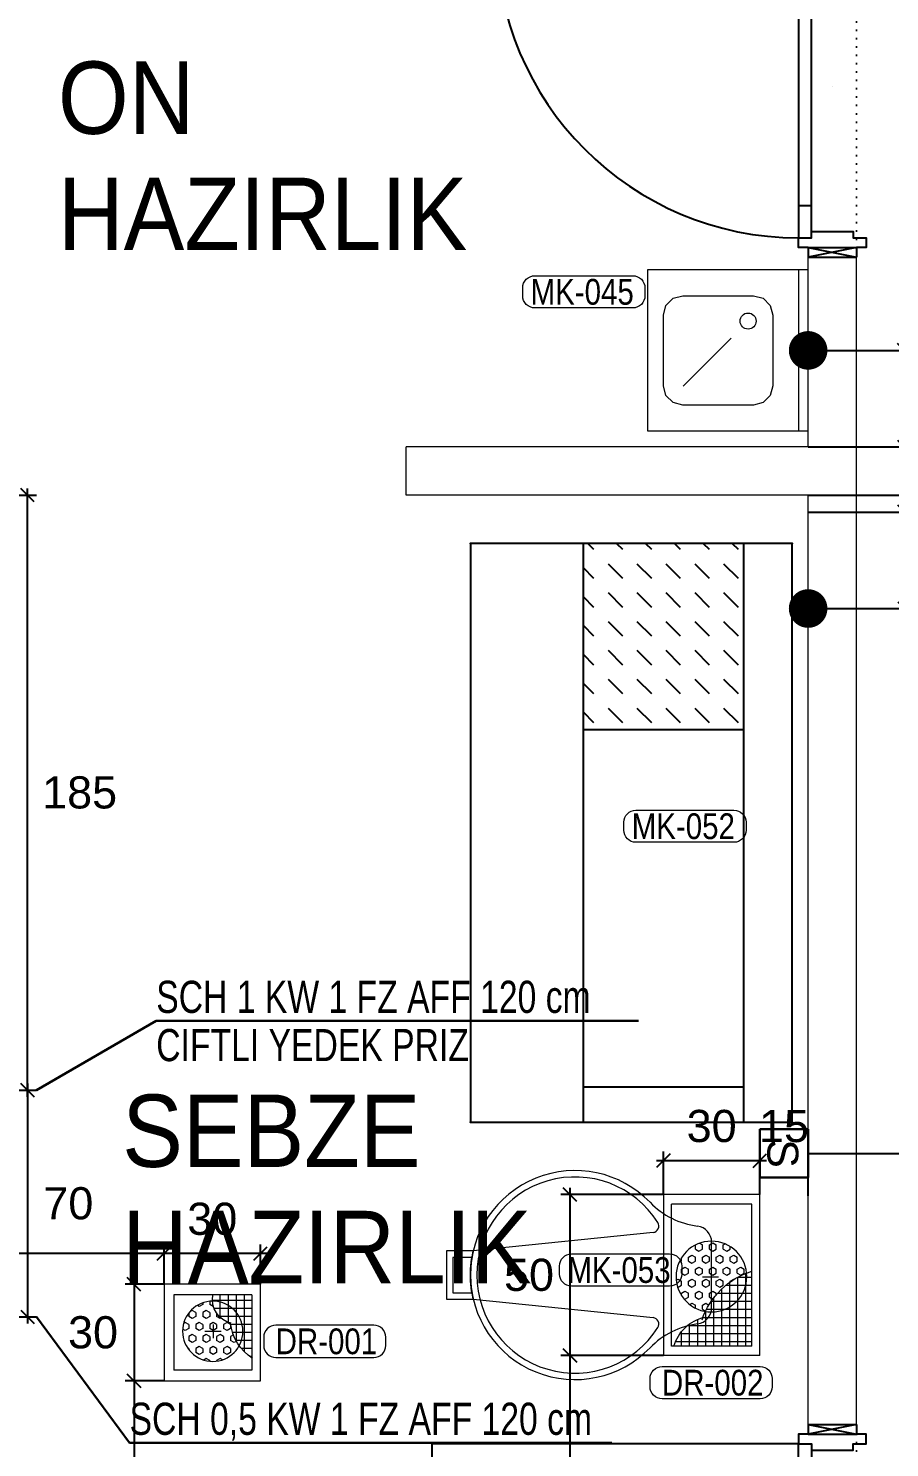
# Model space of a CAD drawing. Extents: x -5598 to 26293, y -3808 to 13850.
# Drawn here: x -1047.5 to -779.7, y 5008.8 to 5450.1 of the extents above; entities that cross this region are included whole.
import ezdxf
from ezdxf.enums import TextEntityAlignment as Align

# ---------------------------------------------------------------- set-up
doc = ezdxf.new("R2010")
doc.units = 0
doc.header["$LTSCALE"] = 100
doc.header["$MEASUREMENT"] = 0
doc.linetypes.add('CONTINUA', pattern=[0])
doc.linetypes.add('DOT', pattern=[0.25, 0, -0.25])
for name, color, linetype, lineweight in [('AD', 5, 'Continuous', 9), ('AK', 7, 'Continuous', 15), ('AP', 6, 'Continuous', 15), ('Y-DUVAR GAZBETON', 161, 'Continuous', 20)]:
    doc.layers.add(name, color=color, linetype=linetype, lineweight=lineweight)
for name, color, linetype in [('elux3d-200-2d', 1, 'Continuous'), ('elux3d-204-2d', 7, 'CONTINUA'), ('elux3d-ins-3D', 7, 'Continuous'), ('KA-PEN-3 @ 1', 5, 'Continuous'), ('KA-PEN-5 @ 1', 5, 'Continuous'), ('KOR KASA', 1, 'Continuous'), ('OLCU DIS', 7, 'Continuous')]:
    doc.layers.add(name, color=color, linetype=linetype)
for name, color, linetype, lineweight, true_color in [('MAKPA ELEKTRIK', 7, 'Continuous', 30, 0x93039a), ('MAKPA GIDER OLC', 7, 'Continuous', 30, 0xcf6a1e), ('MAKPA SIHHI', 7, 'Continuous', 30, 0x428a93)]:
    doc.layers.add(name, color=color, linetype=linetype, lineweight=lineweight, true_color=true_color)
doc.layers.add('MAKPA YER IZGARASI', color=8, linetype='Continuous', lineweight=5, transparency=0.5)
doc.styles.add('MAKPA TESISAT', font='arial.ttf', dxfattribs={"height": 10})
doc.styles.add('OLC-50', font='romans.shx', dxfattribs={"width": 0.5, "height": 0.15})
doc.styles.add('olcu', font='romans.shx', dxfattribs={"width": 0.5})
doc.styles.add('POZ TEXT', font='ARIALN.TTF', dxfattribs={"height": 8})
doc.styles.get("Standard").update_dxf_attribs({"font": 'arial.ttf'})
doc.dimstyles.new('1-200', dxfattribs={"dimtxt": 40, "dimasz": 2, "dimexe": 0, "dimexo": 0, "dimgap": 10, "dimtad": 1, "dimdec": 4, "dimrnd": 0.1, "dimzin": 9, "dimdsep": 46, "dimtxsty": 'olcu', "dimblk1": 'SOL', "dimblk2": 'SAG', "dimsah": 1, "dimcen": 0, "dimse1": 1, "dimse2": 1, "dimclre": 13, "dimadec": 0, "dimazin": 0, "dimtfac": 1, "dimtdec": 4, "dimtix": 1, "dimtmove": 2, "dimatfit": 2, "dimldrblk": 'SOL', "dimfxl": 0, "dimtolj": 1, "dimarcsym": 0})
doc.dimstyles.new('MAKPA TESISAT DIM', dxfattribs={"dimscale": 0.7, "dimtxt": 12, "dimasz": 6, "dimexe": 4, "dimexo": 0, "dimgap": 8, "dimtad": 2, "dimtih": 1, "dimtoh": 1, "dimdec": 0, "dimrnd": 5, "dimzin": 0, "dimdsep": 46, "dimtxsty": 'MAKPA TESISAT', "dimblk1": 'OBLIQUE', "dimblk2": 'OBLIQUE', "dimsah": 1, "dimcen": 0, "dimdle": 3, "dimclrd": 256, "dimclre": 256, "dimclrt": 256, "dimadec": 0, "dimazin": 0, "dimtfac": 1, "dimtdec": 0, "dimtix": 1, "dimtofl": 0, "dimtmove": 2, "dimatfit": 3, "dimldrblk": 'OBLIQUE', "dimfxl": 0, "dimtvp": 7, "dimtolj": 1, "dimtzin": 0, "dimarcsym": 0})

# ---------------------------------------------------------------- blocks, each defined once
blk = doc.blocks.new('SOL')
at = {"color": 0}
for p, q in [((0, 30), (0, -6.96)), ((7.58, 0), (-6.97, 0))]:
    blk.add_line(p, q, dxfattribs=at)
blk.add_circle((0, 0), 3, dxfattribs=at)
blk = doc.blocks.new('SAG')
at = {"color": 0}
for p, q in [((0, -30), (0, 6.96)), ((7.58, 0), (-6.97, 0))]:
    blk.add_line(p, q, dxfattribs=at)
blk.add_circle((0, 0), 3, dxfattribs=at)
blk = doc.blocks.new('*D332')
at = {"layer": 'OLCU DIS', "color": 0, "lineweight": -2, "transparency": 16777216}
blk.add_line((21268, -935), (-2968, -935), dxfattribs=at)
at = {"layer": 'OLCU DIS', "color": 0, "lineweight": -2, "transparency": 16777216, "xscale": 2, "yscale": 2, "zscale": 2, "rotation": 180}
blk.add_blockref('SAG', (-2970, -935), dxfattribs=at)
at = {"layer": 'OLCU DIS', "color": 0, "lineweight": -2, "transparency": 16777216, "xscale": 2, "yscale": 2, "zscale": 2}
blk.add_blockref('SOL', (21270, -935), dxfattribs=at)
at = {"layer": 'OLCU DIS', "color": 0, "transparency": 16777216, "insert": (9295.64, -905), "char_height": 40, "attachment_point": 5, "style": 'olcu'}
blk.add_mtext('\\A1;24240', dxfattribs=at)
blk = doc.blocks.new('*U555')
at = {"layer": 'KOR KASA'}
for p, q in [((0, 126), (15, 126)), ((15, 126), (15, 123)), ((0, 23), (0, 20)), ((0, 23), (15, 23)), ((15, 23), (15, 20))]:
    blk.add_line(p, q, dxfattribs=at)
for points in [[(15, 126), (0, 123)], [(0, 126), (15, 123)], [(0, 126), (0, 123)], [(0, 123), (15, 123)], [(15, 23), (0, 20)], [(0, 23), (15, 20)], [(0, 20), (15, 20)]]:
    blk.add_lwpolyline(points, dxfattribs=at)
blk = doc.blocks.new('*U91')
at = {"layer": 'KOR KASA'}
for p, q in [((0, 126), (15, 126)), ((15, 126), (15, 123)), ((0, 3), (0, 0)), ((0, 3), (15, 3)), ((15, 3), (15, 0))]:
    blk.add_line(p, q, dxfattribs=at)
for points in [[(15, 126), (0, 123)], [(0, 126), (15, 123)], [(0, 126), (0, 123)], [(0, 123), (15, 123)], [(15, 3), (0, 0)], [(0, 3), (15, 0)], [(0, 0), (15, 0)]]:
    blk.add_lwpolyline(points, dxfattribs=at)
blk = doc.blocks.new('*U218')
at = {"color": 0, "lineweight": -2}
for p, q in [((-3, 18), (-3, 112)), ((-87, 18), (-87, 14)), ((-13, 18), (-13, 14)), ((-50, 7.5), (-50, 7.5))]:
    blk.add_line(p, q, dxfattribs=at)
at = {"color": 0, "linetype": 'DOT', "ltscale": 0.1}
blk.add_line((-100, 0), (0, 0), dxfattribs=at)
at = {"color": 0, "lineweight": -2}
for points in [[(-100, 15), (-100, 18), (-97, 18), (-97, 14), (-95, 14), (-95, 1), (-97, 1), (-97, -3), (-100, -3), (-100, 0)], [(0, 15), (0, 18), (-3, 18), (-3, 14), (-5, 14), (-5, 1), (-3, 1), (-3, -3), (0, -3), (0, 0)]]:
    blk.add_lwpolyline(points, dxfattribs=at)
blk.add_lwpolyline([(-97, 18), (-97, 14), (-3, 14), (-3, 18)], close=True, dxfattribs=at)
blk.add_arc((-3, 18), 94, 90, 180, dxfattribs=at)
at = {"style": 'OLC-50', "width": 0.5, "flags": 1}
for tag, p in [('K-NO', (-172.76, -83.82)), ('K-KANRENK', (7.69, -88.79)), ('K-BLOK', (-173.43, -120.56)), ('K-KASRENK', (8.75, -126.74)), ('K-KAT', (-174.31, -156.03)), ('K-TAMACILMA', (7.23, -165.71)), ('K-MAHALKOD', (-173.25, -193.98)), ('K-FOTOSEL', (8.17, -201.71)), ('K-MAHALAD', (-174.78, -232.95)), ('K-HERMETIK', (10.08, -236.3)), ('K-ACILISYON', (-173.83, -268.95)), ('K-HIDROLIK', (7.79, -270.16)), ('K-YANGIN', (-171.93, -303.54)), ('K-KART', (9.62, -303.83)), ('K-KANATTIP', (-174.21, -337.41)), ('K-BAND', (8.17, -345.67)), ('K-KANATMALZ', (-172.39, -371.07)), ('K-MENFEZ', (10.08, -380.26)), ('K-KASAMALZ', (-171.37, -410.06)), ('K-PBAR', (7.79, -414.12)), ('K-KASATIP', (-172.05, -446.79)), ('K-ELEKTRIKLI', (9.62, -447.79)), ('K-DUVAR', (-172.05, -485.23)), ('K-TIP', (9.62, -486.44)), ('K-REZ1', (9.62, -524.33)), ('K-REZ2', (9.62, -560.76)), ('K-REZ3', (9.62, -600.74))]:
    blk.add_attdef(tag, p, '', height=30, dxfattribs=at)
blk = doc.blocks.new('*U575')
at = {"color": 0, "linetype": 'DOT', "ltscale": 0.1}
blk.add_line((-120, 15), (0, 15), dxfattribs=at)
at = {"color": 0, "lineweight": -2}
for p, q in [((-60, 7.5), (-60, 7.5)), ((-107, -3), (-107, 1)), ((-13.1, -3), (-13.1, 1)), ((-117, -3), (-117, -117))]:
    blk.add_line(p, q, dxfattribs=at)
for points in [[(-120, 0), (-120, -3), (-117, -3), (-117, 1), (-115, 1), (-115, 14), (-117, 14), (-117, 18), (-120, 18), (-120, 15)], [(0, 0), (0, -3), (-3, -3), (-3, 1), (-5, 1), (-5, 14), (-3, 14), (-3, 18), (0, 18), (0, 15)]]:
    blk.add_lwpolyline(points, dxfattribs=at)
blk.add_lwpolyline([(-117, -3), (-117, 1), (-3, 1), (-3, -3)], close=True, dxfattribs=at)
blk.add_arc((-117, -3), 114, 270, 0, dxfattribs=at)
at = {"style": 'OLC-50', "width": 0.5, "flags": 1}
for tag, p in [('K-NO', (-182.76, -83.82)), ('K-KANRENK', (-2.31, -88.79)), ('K-BLOK', (-183.43, -120.56)), ('K-KASRENK', (-1.25, -126.74)), ('K-KAT', (-184.31, -156.03)), ('K-TAMACILMA', (-2.77, -165.71)), ('K-MAHALKOD', (-183.25, -193.98)), ('K-FOTOSEL', (-1.83, -201.71)), ('K-MAHALAD', (-184.78, -232.95)), ('K-HERMETIK', (0.08, -236.3)), ('K-ACILISYON', (-183.83, -268.95)), ('K-HIDROLIK', (-2.21, -270.16)), ('K-YANGIN', (-181.93, -303.54)), ('K-KART', (-0.38, -303.83)), ('K-KANATTIP', (-184.21, -337.41)), ('K-BAND', (-1.83, -345.67)), ('K-KANATMALZ', (-182.39, -371.07)), ('K-MENFEZ', (0.08, -380.26)), ('K-KASAMALZ', (-181.37, -410.06)), ('K-PBAR', (-2.21, -414.12)), ('K-KASATIP', (-182.05, -446.79)), ('K-ELEKTRIKLI', (-0.38, -447.79)), ('K-DUVAR', (-182.05, -485.23)), ('K-TIP', (-0.38, -486.44)), ('K-REZ1', (-0.38, -524.33)), ('K-REZ2', (-0.38, -560.76)), ('K-REZ3', (-0.38, -600.74))]:
    blk.add_attdef(tag, p, '', height=30, dxfattribs=at)
blk = doc.blocks.new('EL YIKAMA EVYESI 3D')
at = {"layer": 'AD'}
for p, q in [((0, -3), (50, -3)), ((36.09, -38.83), (21.18, -23.97))]:
    blk.add_line(p, q, dxfattribs=at)
blk.add_lwpolyline([(36, -11), (39, -11.8), (41.2, -14), (42, -17), (42, -39), (41.2, -42), (39, -44.2), (36, -45), (14, -45), (11, -44.2), (8.8, -42), (8, -39), (8, -17), (8.8, -14), (11, -11.8), (14, -11)], close=True, dxfattribs=at)
blk.add_circle((15.88, -18.66), 2.5, dxfattribs=at)
at = {"layer": 'AK'}
blk.add_lwpolyline([(0, -50), (50, -50), (50, 0), (0, 0)], close=True, dxfattribs=at)
blk = doc.blocks.new('*X683')
at = {"color": 0}
for p, q in [((972.53, -365.52), (974.36, -363.7)), ((978.85, -368.19), (983.34, -363.7)), ((987.83, -368.19), (992.32, -363.7)), ((996.81, -368.19), (1001.3, -363.7)), ((1005.79, -368.19), (1010.28, -363.7)), ((1014.77, -368.19), (1019.26, -363.7)), ((1023.75, -368.19), (1028.24, -363.7)), ((972.53, -374.5), (974.36, -372.68)), ((978.85, -377.17), (983.34, -372.68)), ((987.83, -377.17), (992.32, -372.68)), ((996.81, -377.17), (1001.3, -372.68)), ((1005.79, -377.17), (1010.28, -372.68)), ((1014.77, -377.17), (1019.26, -372.68)), ((1023.75, -377.17), (1028.24, -372.68)), ((972.53, -383.48), (974.36, -381.66)), ((978.85, -386.15), (983.34, -381.66)), ((987.83, -386.15), (992.32, -381.66)), ((996.81, -386.15), (1001.3, -381.66)), ((1005.79, -386.15), (1010.28, -381.66)), ((1014.77, -386.15), (1019.26, -381.66)), ((1023.75, -386.15), (1028.24, -381.66)), ((972.53, -392.47), (974.36, -390.64)), ((978.85, -395.13), (983.34, -390.64)), ((987.83, -395.13), (992.32, -390.64)), ((996.81, -395.13), (1001.3, -390.64)), ((1005.79, -395.13), (1010.28, -390.64)), ((1014.77, -395.13), (1019.26, -390.64)), ((1023.75, -395.13), (1028.24, -390.64)), ((972.53, -401.45), (974.36, -399.62)), ((978.85, -404.11), (983.34, -399.62)), ((987.83, -404.11), (992.32, -399.62)), ((996.81, -404.11), (1001.3, -399.62)), ((1005.79, -404.11), (1010.28, -399.62)), ((1014.77, -404.11), (1019.26, -399.62)), ((1023.75, -404.11), (1028.24, -399.62)), ((972.53, -410.43), (974.36, -408.6)), ((980.04, -411.9), (983.34, -408.6)), ((989.02, -411.9), (992.32, -408.6)), ((998, -411.9), (1001.3, -408.6)), ((1006.98, -411.9), (1010.28, -408.6)), ((1015.96, -411.9), (1019.26, -408.6)), ((1024.94, -411.9), (1028.24, -408.6))]:
    blk.add_line(p, q, dxfattribs=at)
blk = doc.blocks.new('LV500R')
at = {"layer": 'elux3d-200-2d'}
blk.add_lwpolyline([(1800, 0), (0, 0), (0, -1000), (1800, -1000)], close=True, dxfattribs=at)
at = {"layer": 'elux3d-204-2d'}
for p, q in [((580, -150), (0, -150)), ((1800, -150), (1690, -150))]:
    blk.add_line(p, q, dxfattribs=at)
blk.add_lwpolyline([(1690, -150), (580, -150), (580, -650), (1690, -650)], close=True, dxfattribs=at)
for points in [[(0, -650), (580, -650)], [(1690, -650), (1800, -650)]]:
    blk.add_lwpolyline(points, dxfattribs=at)
at = {"layer": 'elux3d-ins-3D'}
for p in [(0, 0), (1800, 0), (0, -1000), (1800, -1000)]:
    blk.add_point(p, dxfattribs=at)
at = {"layer": 'elux3d-204-2d', "xscale": 10, "yscale": 10, "zscale": 10}
blk.add_blockref('*X683', (-9725.3, 3469), dxfattribs=at)
at = {"layer": 'elux3d-ins-3D', "flags": 9}
for tag, p in [('DIST', (0, 0)), ('ANGOLO', (0, -15))]:
    blk.add_attdef(tag, p, '', height=10, dxfattribs=at)
blk = doc.blocks.new('NILMA IDROVER 50')
at = {"layer": 'AK'}
for p, q in [((42.74, 0), (22.26, 0)), ((19.25, -18.21), (25, -74.12)), ((40, -74.12), (45.75, -18.21))]:
    blk.add_line(p, q, dxfattribs=at)
for points in [[(25, -82.5), (40, -82.5), (40, -74.12, -0.116963), (25, -74.12)], [(27, -80.5), (38, -80.5), (38, -74.56, -0.080223), (27, -74.56)]]:
    blk.add_lwpolyline(points, format="xyb", close=True, dxfattribs=at)
for centre, radius, start, end in [((22.26, -5), 5, 90, 172.7099), ((42.74, -5), 5, 7.2901, 90), ((-7.5, -1.19), 25, 314.0792, 352.7099), ((72.5, -1.19), 25, 187.2901, 225.9208), ((32.5, -42.5), 30.5, 122.3244, 57.6756), ((17.26, -18.42), 2, 5.8716, 122.3244), ((47.74, -18.42), 2, 57.6756, 174.1284), ((32.5, -42.5), 32.5, 134.0792, 45.9208), ((32.5, -42.5), 32.5, 256.6576, 283.3424)]:
    blk.add_arc(centre, radius, start, end, dxfattribs=at)
blk = doc.blocks.new('POZ_X')
at = {"layer": 'AP'}
blk.add_lwpolyline([(12.75, 10), (-17.75, 10, 0.414214), (-21.5, 6.25), (-21.5, 3.75, 0.414214), (-17.75, 0), (12.75, 0, 0.414214), (16.5, 3.75), (16.5, 6.25, 0.414214)], format="xyb", close=True, dxfattribs=at)
at = {"layer": 'AP', "style": 'POZ TEXT'}
blk.add_attdef('POZ_NO', text='', height=8, dxfattribs=at).set_placement((-3, 5), align=Align.MIDDLE_CENTER)
at = {"layer": 'AP', "style": 'POZ TEXT', "flags": 1}
blk.add_attdef('URUN_ADI', text='', height=7, dxfattribs=at).set_placement((-3, -4.34), align=Align.MIDDLE_CENTER)
blk = doc.blocks.new('300x300')
at = {"layer": 'MAKPA YER IZGARASI', "linetype": 'Continuous', "ltscale": 2}
for p, q in [((-14.71, 14.63), (15.29, 14.63)), ((-14.71, -15.37), (-14.71, 14.63)), ((-12.01, 11.32), (-12.01, -12.12)), ((-12.01, 11.32), (12.29, 11.32)), ((12.29, 11.32), (12.29, -12.12)), ((-12.01, -12.12), (12.29, -12.12)), ((15.29, -15.37), (-14.71, -15.37))]:
    blk.add_line(p, q, dxfattribs=at)
at = {"layer": 'MAKPA YER IZGARASI', "color": 1, "linetype": 'Continuous', "ltscale": 2}
for p, q in [((-12.01, 9.63), (0.25, 9.63)), ((-9.71, -6.42), (-9.71, 11.32)), ((-7.21, 5.82), (-7.21, 11.32)), ((-4.71, 8.03), (-4.71, 11.32)), ((-2.21, 9.08), (-2.21, 11.32)), ((-2.21, 4.31), (-2.21, 9.08)), ((1.09, 9.33), (1.09, 8.38)), ((3.26, 8.84), (3.26, 8.38)), ((-12.01, 7.13), (-5.95, 7.13)), ((-12.01, 4.63), (-8.01, 4.63)), ((-8.01, 4.63), (-1.88, 4.63)), ((-7.21, -3.12), (-7.21, 5.82)), ((-5.95, 7.13), (-0.28, 7.13)), ((-4.71, 2.76), (-4.71, 8.03)), ((-2.16, 4.01), (-1.07, 4.63)), ((-1.07, 5.63), (-1.07, 4.63)), ((-0.05, 7.79), (0.01, 7.76)), ((0.01, 7.76), (1.09, 8.38)), ((1.09, 5.88), (2.17, 6.51)), ((1.09, 5.88), (1.09, 4.63)), ((1.09, 4.63), (2.17, 4.01)), ((2.17, 6.51), (3.26, 5.88)), ((2.17, 4.01), (3.26, 4.63)), ((3.26, 8.38), (4.34, 7.76)), ((3.26, 5.88), (3.26, 4.63)), ((4.34, 7.76), (4.89, 8.08)), ((5.42, 5.88), (6.5, 6.51)), ((5.42, 5.88), (5.42, 4.63)), ((5.42, 4.63), (6.5, 4.01)), ((6.5, 6.51), (7.29, 6.05)), ((6.5, 4.01), (7.59, 4.63)), ((7.59, 5.69), (7.59, 4.63)), ((-12.01, 2.13), (-8.99, 2.13)), ((-8.99, 2.13), (-5.48, 2.13)), ((-5.4, 2.13), (-4.32, 2.76)), ((-5.4, 2.13), (-5.4, 0.88)), ((-5.4, 0.88), (-4.32, 0.26)), ((-4.32, 2.76), (-3.24, 2.13)), ((-4.32, 0.26), (-3.24, 0.88)), ((-3.24, 2.13), (-3.24, 0.88)), ((2.64, 0.08), (-2.47, 0.08)), ((-2.39, 4.15), (-2.16, 4.01)), ((-1.07, 2.13), (0.01, 2.76)), ((-1.07, 2.13), (-1.07, 0.88)), ((-1.07, 0.88), (0.01, 0.26)), ((0, 2.12), (0, -2.12)), ((0.01, 2.76), (1.09, 2.13)), ((0.01, 0.26), (1.09, 0.88)), ((1.09, 2.13), (1.09, 0.88)), ((3.26, 2.13), (4.34, 2.76)), ((3.26, 2.13), (3.26, 0.88)), ((3.26, 0.88), (4.34, 0.26)), ((4.34, 2.76), (5.42, 2.13)), ((4.34, 0.26), (5.42, 0.88)), ((5.42, 2.13), (5.42, 0.88)), ((7.59, 2.13), (8.67, 2.76)), ((7.59, 2.13), (7.59, 0.88)), ((7.59, 0.88), (8.67, 0.26)), ((8.67, 2.76), (9.17, 2.47)), ((8.67, 0.26), (9.47, 0.72)), ((-12.01, -0.37), (-9.22, -0.37)), ((-12.01, -2.87), (-8.78, -2.87)), ((-9.22, -0.37), (-6.03, -0.37)), ((-8.78, -2.87), (-7.07, -2.87)), ((-7.19, -3.09), (-6.49, -3.49)), ((-6.49, -3.49), (-5.4, -2.87)), ((-6.28, -1.11), (-5.4, -1.62)), ((-5.4, -1.62), (-5.4, -2.87)), ((-3.24, -1.62), (-2.16, -0.99)), ((-3.24, -1.62), (-3.24, -2.87)), ((-3.24, -2.87), (-2.16, -3.49)), ((-2.16, -0.99), (-1.07, -1.62)), ((-2.16, -3.49), (-1.07, -2.87)), ((-1.07, -1.62), (-1.07, -2.87)), ((1.09, -1.62), (2.17, -0.99)), ((1.09, -1.62), (1.09, -2.87)), ((1.09, -2.87), (2.17, -3.49)), ((2.17, -0.99), (3.26, -1.62)), ((2.17, -3.49), (3.26, -2.87)), ((3.26, -1.62), (3.26, -2.87)), ((5.42, -1.62), (6.5, -0.99)), ((5.42, -1.62), (5.42, -2.87)), ((5.42, -2.87), (6.5, -3.49)), ((6.5, -0.99), (7.59, -1.62)), ((6.5, -3.49), (7.59, -2.87)), ((7.59, -1.62), (7.59, -2.87)), ((-12.01, -5.37), (-8.74, -5.37)), ((-12.01, -7.87), (-11.4, -7.87)), ((-5.4, -5.37), (-4.32, -4.74)), ((-5.4, -5.37), (-5.4, -6.62)), ((-5.4, -6.62), (-4.32, -7.24)), ((-4.32, -4.74), (-3.24, -5.37)), ((-4.32, -7.24), (-3.24, -6.62)), ((-3.24, -5.37), (-3.24, -6.62)), ((-2.82, -8.88), (-2.16, -8.49)), ((-2.16, -8.49), (-1.07, -9.12)), ((-1.07, -5.37), (0.01, -4.74)), ((-1.07, -5.37), (-1.07, -6.62)), ((-1.07, -6.62), (0.01, -7.24)), ((0.01, -4.74), (1.09, -5.37)), ((0.01, -7.24), (1.09, -6.62)), ((1.09, -5.37), (1.09, -6.62)), ((1.09, -9.12), (2.17, -8.49)), ((2.17, -8.49), (2.93, -8.93)), ((3.26, -5.37), (4.34, -4.74)), ((3.26, -5.37), (3.26, -6.62)), ((3.26, -6.62), (4.34, -7.24)), ((4.34, -4.74), (5.42, -5.37)), ((4.34, -7.24), (5.42, -6.62)), ((5.42, -5.37), (5.42, -6.62)), ((7.59, -5.37), (7.95, -5.16)), ((7.59, -5.37), (7.59, -5.66)), ((-1.07, -9.12), (-1.07, -9.28)), ((1.09, -9.12), (1.09, -9.31))]:
    blk.add_line(p, q, dxfattribs=at)
at = {"layer": 'MAKPA YER IZGARASI', "linetype": 'Continuous', "ltscale": 2}
blk.add_lwpolyline([(15.29, 14.63), (15.29, -15.37)], dxfattribs=at)
at = {"layer": 'MAKPA YER IZGARASI', "color": 1, "linetype": 'Continuous', "ltscale": 2}
blk.add_circle((0.14, 0.01), 9.37, dxfattribs=at)
for centre, radius, start, end in [((-7.43, 9.96), 7.69, 283.5551, 10.2323), ((-20.04, 4), 14.68, 302.2053, 354.8663)]:
    blk.add_arc(centre, radius, start, end, dxfattribs=at)
blk = doc.blocks.new('SIHHI NOKTA')
at = {"layer": 'MAKPA SIHHI', "const_width": 6}
blk.add_lwpolyline([(3, 0, -1), (-3, 0, -1)], format="xyb", close=True, dxfattribs=at)
blk = doc.blocks.new('300x500')
at = {"layer": 'MAKPA YER IZGARASI', "linetype": 'Continuous', "ltscale": 2}
for p, q in [((-24.38, 15.98), (25.62, 15.98)), ((-24.38, 15.98), (-24.38, -14.02)), ((-21.51, 13.47), (22.62, 13.47)), ((-21.51, 13.47), (-21.51, -11.49)), ((22.62, 13.47), (22.62, -11.49)), ((25.62, 15.98), (25.62, -14.02)), ((-21.51, -11.49), (22.62, -11.49)), ((25.62, -14.02), (-24.38, -14.02))]:
    blk.add_line(p, q, dxfattribs=at)
at = {"layer": 'MAKPA YER IZGARASI', "color": 1, "linetype": 'Continuous', "ltscale": 2}
for p, q in [((-20.03, -10.24), (-20.03, 13.47)), ((-17.53, -8.82), (-17.53, 13.47)), ((-15.03, -6.47), (-15.03, 13.47)), ((-12.53, -1.76), (-12.53, 13.47)), ((-10.03, 5.07), (-10.03, 13.47)), ((-7.53, 8.78), (-7.53, 13.47)), ((-5.03, 10.61), (-5.03, 13.47)), ((-2.53, 11.58), (-2.53, 13.47)), ((-0.03, 11.91), (-0.03, 13.47)), ((-21.51, 11.63), (-2.31, 11.63)), ((-21.51, 9.13), (-7.16, 9.13)), ((-7.16, 9.13), (-0.03, 9.13)), ((-5.03, 2.82), (-5.03, 10.61)), ((-2.53, 5.43), (-2.53, 11.58)), ((-2.31, 11.63), (1.16, 11.63)), ((-0.03, 9.12), (-0.03, 11.91)), ((0.59, 10), (1.22, 11.09)), ((1.22, 8.92), (0.59, 10)), ((1.22, 11.09), (2.47, 11.09)), ((1.22, 8.92), (2.47, 8.92)), ((3.09, 10), (2.47, 11.09)), ((2.47, 8.92), (3.09, 10)), ((4.34, 7.84), (4.97, 8.92)), ((4.97, 8.92), (6.22, 8.92)), ((6.84, 7.84), (6.22, 8.92)), ((-21.51, 6.63), (-9.25, 6.63)), ((-10.03, -0.64), (-10.03, 5.07)), ((-9.25, 6.63), (-1.61, 6.63)), ((-7.53, 0.86), (-7.53, 8.78)), ((-3.16, 3.51), (-2.53, 4.59)), ((-2.53, 4.59), (-1.28, 4.59)), ((-1.52, 6.76), (-1.28, 6.76)), ((-1.28, 6.76), (-0.66, 7.84)), ((-0.66, 3.51), (-1.28, 4.59)), ((-0.66, 7.84), (-0.72, 7.95)), ((0.59, 5.67), (1.22, 6.76)), ((1.22, 4.59), (0.59, 5.67)), ((1.22, 6.76), (2.47, 6.76)), ((1.22, 4.59), (2.47, 4.59)), ((3.09, 5.67), (2.47, 6.76)), ((2.47, 4.59), (3.09, 5.67)), ((4.97, 6.76), (4.34, 7.84)), ((4.34, 3.51), (4.97, 4.59)), ((4.97, 6.76), (6.22, 6.76)), ((4.97, 4.59), (6.22, 4.59)), ((6.22, 6.76), (6.84, 7.84)), ((6.84, 3.51), (6.22, 4.59)), ((8.09, 5.67), (8.72, 6.76)), ((8.72, 4.59), (8.09, 5.67)), ((8.72, 6.76), (9.47, 6.76)), ((8.72, 4.59), (9.97, 4.59)), ((9.97, 4.59), (10.29, 5.16)), ((-21.51, 4.13), (-10.37, 4.13)), ((-21.51, 1.63), (-10.83, 1.63)), ((-10.83, 1.63), (-6.46, 1.63)), ((-10.37, 4.13), (-3.68, 4.13)), ((-8.16, -0.82), (-8.7, 0.11)), ((-6.28, 0.26), (-6.89, 1.31)), ((-6.28, 0.26), (-5.03, 0.26)), ((-5.48, 2.42), (-5.03, 2.42)), ((-4.41, 1.34), (-5.03, 2.42)), ((-5.03, 0.26), (-4.41, 1.34)), ((-2.53, 2.42), (-3.16, 3.51)), ((-3.16, -0.82), (-2.53, 0.26)), ((2.65, 0.82), (-2.65, 0.82)), ((-2.53, 2.42), (-1.28, 2.42)), ((-2.53, 0.26), (-1.28, 0.26)), ((-1.28, 2.42), (-0.66, 3.51)), ((-0.66, -0.82), (-1.28, 0.26)), ((0, 3.13), (0, -1.83)), ((0.59, 1.34), (1.22, 2.42)), ((1.22, 0.26), (0.59, 1.34)), ((1.22, 2.42), (2.47, 2.42)), ((1.22, 0.26), (2.47, 0.26)), ((3.09, 1.34), (2.47, 2.42)), ((2.47, 0.26), (3.09, 1.34)), ((4.97, 2.42), (4.34, 3.51)), ((4.34, -0.82), (4.97, 0.26)), ((4.97, 2.42), (6.22, 2.42)), ((4.97, 0.26), (6.22, 0.26)), ((6.22, 2.42), (6.84, 3.51)), ((6.84, -0.82), (6.22, 0.26)), ((8.09, 1.34), (8.72, 2.42)), ((8.72, 0.26), (8.09, 1.34)), ((8.72, 2.42), (9.97, 2.42)), ((8.72, 0.26), (9.97, 0.26)), ((10.59, 1.34), (9.97, 2.42)), ((9.97, 0.26), (10.59, 1.34)), ((-21.51, -0.87), (-10.71, -0.87)), ((-21.51, -3.37), (-13.15, -3.37)), ((-10.71, -0.87), (-10.49, -0.87)), ((-10.03, -1.91), (-10.6, -0.92)), ((-10.03, -1.91), (-8.78, -1.91)), ((-9.66, -4.07), (-8.78, -4.07)), ((-8.78, -1.91), (-8.16, -0.82)), ((-8.16, -5.15), (-8.78, -4.07)), ((-6.91, -2.99), (-6.28, -1.91)), ((-6.28, -4.07), (-6.91, -2.99)), ((-6.28, -1.91), (-5.03, -1.91)), ((-6.28, -4.07), (-5.03, -4.07)), ((-4.41, -2.99), (-5.03, -1.91)), ((-5.03, -4.07), (-4.41, -2.99)), ((-2.53, -1.91), (-3.16, -0.82)), ((-3.16, -5.15), (-2.53, -4.07)), ((-2.53, -1.91), (-1.28, -1.91)), ((-2.53, -4.07), (-1.28, -4.07)), ((-1.28, -1.91), (-0.66, -0.82)), ((-0.66, -5.15), (-1.28, -4.07)), ((0.59, -2.99), (1.22, -1.91)), ((1.22, -4.07), (0.59, -2.99)), ((1.22, -1.91), (2.47, -1.91)), ((1.22, -4.07), (2.47, -4.07)), ((3.09, -2.99), (2.47, -1.91)), ((2.47, -4.07), (3.09, -2.99)), ((4.97, -1.91), (4.34, -0.82)), ((4.34, -5.15), (4.97, -4.07)), ((4.97, -1.91), (6.22, -1.91)), ((4.97, -4.07), (6.22, -4.07)), ((6.22, -1.91), (6.84, -0.82)), ((6.84, -5.15), (6.22, -4.07)), ((8.09, -2.99), (8.72, -1.91)), ((8.72, -4.07), (8.09, -2.99)), ((8.72, -1.91), (9.97, -1.91)), ((8.72, -4.07), (9.96, -4.07)), ((10.5, -2.82), (9.97, -1.91)), ((-21.51, -5.87), (-14.57, -5.87)), ((-21.51, -8.37), (-16.94, -8.37)), ((-8.55, -5.83), (-8.16, -5.15)), ((-6.91, -7.32), (-6.28, -6.24)), ((-6.68, -7.72), (-6.91, -7.32)), ((-6.28, -6.24), (-5.03, -6.24)), ((-5.71, -8.4), (-5.03, -8.4)), ((-4.41, -7.32), (-5.03, -6.24)), ((-5.03, -8.4), (-4.41, -7.32)), ((-2.53, -6.24), (-3.16, -5.15)), ((-3.16, -9.48), (-2.53, -8.4)), ((-2.53, -6.24), (-1.28, -6.24)), ((-2.53, -8.4), (-1.28, -8.4)), ((-1.28, -6.24), (-0.66, -5.15)), ((-0.66, -9.48), (-1.28, -8.4)), ((0.59, -7.32), (1.22, -6.24)), ((1.22, -8.4), (0.59, -7.32)), ((1.22, -6.24), (2.47, -6.24)), ((1.22, -8.4), (2.47, -8.4)), ((3.09, -7.32), (2.47, -6.24)), ((2.47, -8.4), (3.09, -7.32)), ((4.97, -6.24), (4.34, -5.15)), ((4.51, -9.19), (4.97, -8.4)), ((4.97, -6.24), (6.22, -6.24)), ((4.97, -8.4), (6.01, -8.4)), ((6.22, -6.24), (6.84, -5.15)), ((-3.09, -9.61), (-3.16, -9.48)), ((-0.98, -10.03), (-0.66, -9.48))]:
    blk.add_line(p, q, dxfattribs=at)
blk.add_circle((0.15, 0.91), 11, dxfattribs=at)
for centre, radius, start, end in [((-21.08, 20.69), 24.02, 288.9949, 342.4969), ((-25.23, 1.85), 13.16, 286.4192, 346.6579)]:
    blk.add_arc(centre, radius, start, end, dxfattribs=at)
blk = doc.blocks.new('_OBLIQUE')
at = {"color": 0, "linetype": 'ByBlock', "lineweight": -2}
blk.add_line((-0.5, -0.5), (0.5, 0.5), dxfattribs=at)
blk = doc.blocks.new('*D1010')
at = {"layer": 'MAKPA SIHHI', "lineweight": -2, "transparency": 16777216}
for p, q in [((-805, 5350), (-772.31, 5350)), ((-775.11, 5317.9), (-775.11, 5352.1)), ((-805, 5320), (-772.31, 5320))]:
    blk.add_line(p, q, dxfattribs=at)
at = {"layer": 'MAKPA SIHHI', "lineweight": -2, "transparency": 16777216, "xscale": 4.199999999999998, "yscale": 4.199999999999998, "zscale": 4.199999999999998}
for p, rotation in [((-775.11, 5350), 90), ((-775.11, 5320), 270)]:
    blk.add_blockref('_OBLIQUE', p, dxfattribs=dict(at, rotation=rotation))
at = {"layer": 'MAKPA SIHHI', "transparency": 16777216, "insert": (-762.37, 5335), "char_height": 10, "attachment_point": 5, "style": 'MAKPA TESISAT'}
blk.add_mtext('\\A1;30', dxfattribs=at)
blk = doc.blocks.new('*D1014')
at = {"layer": 'MAKPA SIHHI', "lineweight": -2, "transparency": 16777216}
for p, q in [((-775, 5301.84), (-775, 5267.64)), ((-805, 5299.74), (-772.2, 5299.74)), ((-805, 5269.74), (-772.2, 5269.74))]:
    blk.add_line(p, q, dxfattribs=at)
at = {"layer": 'MAKPA SIHHI', "lineweight": -2, "transparency": 16777216, "xscale": 4.199999999999998, "yscale": 4.199999999999998, "zscale": 4.199999999999998}
for p, rotation in [((-775, 5299.74), 90), ((-775, 5269.74), 270)]:
    blk.add_blockref('_OBLIQUE', p, dxfattribs=dict(at, rotation=rotation))
at = {"layer": 'MAKPA SIHHI', "transparency": 16777216, "insert": (-762.26, 5284.74), "char_height": 10, "attachment_point": 5, "style": 'MAKPA TESISAT'}
blk.add_mtext('\\A1;30', dxfattribs=at)
blk = doc.blocks.new('*D795')
at = {"layer": 'MAKPA ELEKTRIK', "lineweight": -2, "transparency": 16777216}
for p, q in [((-1175, 5305), (-1044.95, 5305)), ((-1047.75, 5117.9), (-1047.75, 5307.1)), ((-1175, 5120), (-1044.95, 5120))]:
    blk.add_line(p, q, dxfattribs=at)
at = {"layer": 'MAKPA ELEKTRIK', "lineweight": -2, "transparency": 16777216, "xscale": 4.199999999999999, "yscale": 4.199999999999999, "zscale": 4.199999999999999}
for p, rotation in [((-1047.75, 5305), 90), ((-1047.75, 5120), 270)]:
    blk.add_blockref('_OBLIQUE', p, dxfattribs=dict(at, rotation=rotation))
at = {"layer": 'MAKPA ELEKTRIK', "transparency": 16777216, "insert": (-1031.54, 5212.5), "char_height": 10, "attachment_point": 5, "style": 'MAKPA TESISAT'}
blk.add_mtext('\\A1;185', dxfattribs=at)
blk = doc.blocks.new('*D1050')
at = {"layer": 'MAKPA ELEKTRIK', "lineweight": -2, "transparency": 16777216}
for p, q in [((-1175, 5120), (-1044.95, 5120)), ((-1047.75, 5122.1), (-1047.75, 5047.4)), ((-1175, 5049.5), (-1044.95, 5049.5))]:
    blk.add_line(p, q, dxfattribs=at)
at = {"layer": 'MAKPA ELEKTRIK', "lineweight": -2, "transparency": 16777216, "xscale": 4.199999999999999, "yscale": 4.199999999999999, "zscale": 4.199999999999999}
for p, rotation in [((-1047.75, 5120), 90), ((-1047.75, 5049.5), 270)]:
    blk.add_blockref('_OBLIQUE', p, dxfattribs=dict(at, rotation=rotation))
at = {"layer": 'MAKPA ELEKTRIK', "transparency": 16777216, "insert": (-1035.05, 5084.75), "char_height": 10, "attachment_point": 5, "style": 'MAKPA TESISAT'}
blk.add_mtext('\\A1;70', dxfattribs=at)
blk = doc.blocks.new('ELK.SALTER')
at = {"layer": 'MAKPA ELEKTRIK'}
blk.add_lwpolyline([(-7.5, -15), (7.5, -15), (7.5, 0), (-7.5, 0)], close=True, dxfattribs=at)
blk.add_text('S', height=9.6, dxfattribs=at).set_placement((-4.42, -12.67))
blk = doc.blocks.new('*D1051')
at = {"layer": 'MAKPA ELEKTRIK', "lineweight": -2, "transparency": 16777216}
for p, q in [((-805, 5305), (-765.31, 5305)), ((-768.11, 5307.1), (-768.11, 5098.24)), ((-805, 5100.34), (-765.31, 5100.34))]:
    blk.add_line(p, q, dxfattribs=at)
at = {"layer": 'MAKPA ELEKTRIK', "lineweight": -2, "transparency": 16777216, "xscale": 4.199999999999999, "yscale": 4.199999999999999, "zscale": 4.199999999999999}
for p, rotation in [((-768.11, 5305), 90), ((-768.11, 5100.34), 270)]:
    blk.add_blockref('_OBLIQUE', p, dxfattribs=dict(at, rotation=rotation))
at = {"layer": 'MAKPA ELEKTRIK', "transparency": 16777216, "insert": (-751.34, 5202.67), "char_height": 10, "attachment_point": 5, "style": 'MAKPA TESISAT'}
blk.add_mtext('\\A1;205', dxfattribs=at)
blk = doc.blocks.new('*D903')
at = {"layer": 'MAKPA GIDER OLC', "lineweight": -2, "transparency": 16777216}
for p, q in [((-1005.29, 5059.63), (-1005.29, 5072.02)), ((-975.29, 5059.63), (-975.29, 5072.02)), ((-973.19, 5069.22), (-1007.39, 5069.22))]:
    blk.add_line(p, q, dxfattribs=at)
at = {"layer": 'MAKPA GIDER OLC', "lineweight": -2, "transparency": 16777216, "xscale": 4.199999999999998, "yscale": 4.199999999999998, "zscale": 4.199999999999998, "rotation": 180}
blk.add_blockref('_OBLIQUE', (-1005.29, 5069.22), dxfattribs=at)
at = {"layer": 'MAKPA GIDER OLC', "lineweight": -2, "transparency": 16777216, "xscale": 4.199999999999998, "yscale": 4.199999999999998, "zscale": 4.199999999999998}
blk.add_blockref('_OBLIQUE', (-975.29, 5069.22), dxfattribs=at)
at = {"layer": 'MAKPA GIDER OLC', "transparency": 16777216, "insert": (-990.29, 5079.93), "char_height": 10, "attachment_point": 5, "style": 'MAKPA TESISAT'}
blk.add_mtext('\\A1;30', dxfattribs=at)
blk = doc.blocks.new('*D904')
at = {"layer": 'MAKPA GIDER OLC', "lineweight": -2, "transparency": 16777216}
for p, q in [((-1014.63, 5061.73), (-1014.63, 5027.53)), ((-1005.29, 5059.63), (-1017.43, 5059.63)), ((-1005.29, 5029.63), (-1017.43, 5029.63))]:
    blk.add_line(p, q, dxfattribs=at)
at = {"layer": 'MAKPA GIDER OLC', "lineweight": -2, "transparency": 16777216, "xscale": 4.199999999999998, "yscale": 4.199999999999998, "zscale": 4.199999999999998}
for p, rotation in [((-1014.63, 5059.63), 90), ((-1014.63, 5029.63), 270)]:
    blk.add_blockref('_OBLIQUE', p, dxfattribs=dict(at, rotation=rotation))
at = {"layer": 'MAKPA GIDER OLC', "transparency": 16777216, "insert": (-1027.37, 5044.63), "char_height": 10, "attachment_point": 5, "style": 'MAKPA TESISAT'}
blk.add_mtext('\\A1;30', dxfattribs=at)
blk = doc.blocks.new('*D905')
at = {"layer": 'MAKPA GIDER OLC', "lineweight": -2, "transparency": 16777216}
for p, q in [((-1014.63, 5031.73), (-1014.63, 4787.9)), ((-1005.29, 5029.63), (-1017.43, 5029.63)), ((-1005.33, 4790), (-1017.43, 4790))]:
    blk.add_line(p, q, dxfattribs=at)
at = {"layer": 'MAKPA GIDER OLC', "lineweight": -2, "transparency": 16777216, "xscale": 4.199999999999998, "yscale": 4.199999999999998, "zscale": 4.199999999999998}
for p, rotation in [((-1014.63, 5029.63), 90), ((-1014.63, 4790), 270)]:
    blk.add_blockref('_OBLIQUE', p, dxfattribs=dict(at, rotation=rotation))
at = {"layer": 'MAKPA GIDER OLC', "transparency": 16777216, "insert": (-1031.35, 4909.82), "char_height": 10, "attachment_point": 5, "style": 'MAKPA TESISAT'}
blk.add_mtext('\\A1;240', dxfattribs=at)
blk = doc.blocks.new('*D906')
at = {"layer": 'MAKPA GIDER OLC', "lineweight": -2, "transparency": 16777216}
for p, q in [((-1170.58, 5064.58), (-1170.58, 5072.02)), ((-1005.29, 5059.63), (-1005.29, 5072.02)), ((-1003.19, 5069.22), (-1172.68, 5069.22))]:
    blk.add_line(p, q, dxfattribs=at)
at = {"layer": 'MAKPA GIDER OLC', "lineweight": -2, "transparency": 16777216, "xscale": 4.199999999999998, "yscale": 4.199999999999998, "zscale": 4.199999999999998, "rotation": 180}
blk.add_blockref('_OBLIQUE', (-1170.58, 5069.22), dxfattribs=at)
at = {"layer": 'MAKPA GIDER OLC', "lineweight": -2, "transparency": 16777216, "xscale": 4.199999999999998, "yscale": 4.199999999999998, "zscale": 4.199999999999998}
blk.add_blockref('_OBLIQUE', (-1005.29, 5069.22), dxfattribs=at)
at = {"layer": 'MAKPA GIDER OLC', "transparency": 16777216, "insert": (-1087.94, 5079.93), "char_height": 10, "attachment_point": 5, "style": 'MAKPA TESISAT'}
blk.add_mtext('\\A1;165', dxfattribs=at)
blk = doc.blocks.new('*D907')
at = {"layer": 'MAKPA GIDER OLC', "lineweight": -2, "transparency": 16777216}
for p, q in [((-852.1, 5098.07), (-817.9, 5098.07)), ((-850, 5087.5), (-850, 5100.87)), ((-820, 5087.5), (-820, 5100.87))]:
    blk.add_line(p, q, dxfattribs=at)
at = {"layer": 'MAKPA GIDER OLC', "lineweight": -2, "transparency": 16777216, "xscale": 4.199999999999998, "yscale": 4.199999999999998, "zscale": 4.199999999999998, "rotation": 180}
blk.add_blockref('_OBLIQUE', (-850, 5098.07), dxfattribs=at)
at = {"layer": 'MAKPA GIDER OLC', "lineweight": -2, "transparency": 16777216, "xscale": 4.199999999999998, "yscale": 4.199999999999998, "zscale": 4.199999999999998}
blk.add_blockref('_OBLIQUE', (-820, 5098.07), dxfattribs=at)
at = {"layer": 'MAKPA GIDER OLC', "transparency": 16777216, "insert": (-835, 5108.78), "char_height": 10, "attachment_point": 5, "style": 'MAKPA TESISAT'}
blk.add_mtext('\\A1;30', dxfattribs=at)
blk = doc.blocks.new('*D908')
at = {"layer": 'MAKPA GIDER OLC', "lineweight": -2, "transparency": 16777216}
for p, q in [((-820, 5087.5), (-820, 5100.87)), ((-805, 5087.11), (-805, 5100.87))]:
    blk.add_line(p, q, dxfattribs=at)
at = {"layer": 'MAKPA GIDER OLC', "transparency": 16777216, "insert": (-812.5, 5108.77), "char_height": 10, "attachment_point": 5, "style": 'MAKPA TESISAT'}
blk.add_mtext('\\A1;15', dxfattribs=at)
blk = doc.blocks.new('*D909')
at = {"layer": 'MAKPA GIDER OLC', "lineweight": -2, "transparency": 16777216}
for p, q in [((-879.05, 5089.6), (-879.05, 5035.4)), ((-849.97, 5087.5), (-881.85, 5087.5)), ((-849.97, 5037.5), (-881.85, 5037.5))]:
    blk.add_line(p, q, dxfattribs=at)
at = {"layer": 'MAKPA GIDER OLC', "lineweight": -2, "transparency": 16777216, "xscale": 4.199999999999998, "yscale": 4.199999999999998, "zscale": 4.199999999999998}
for p, rotation in [((-879.05, 5087.5), 90), ((-879.05, 5037.5), 270)]:
    blk.add_blockref('_OBLIQUE', p, dxfattribs=dict(at, rotation=rotation))
at = {"layer": 'MAKPA GIDER OLC', "transparency": 16777216, "insert": (-891.8, 5062.5), "char_height": 10, "attachment_point": 5, "style": 'MAKPA TESISAT'}
blk.add_mtext('\\A1;50', dxfattribs=at)
blk = doc.blocks.new('*D910')
at = {"layer": 'MAKPA GIDER OLC', "lineweight": -2, "transparency": 16777216}
for p, q in [((-879.05, 5039.6), (-879.05, 4787.9)), ((-849.97, 5037.5), (-881.85, 5037.5)), ((-859.64, 4790), (-881.85, 4790))]:
    blk.add_line(p, q, dxfattribs=at)
at = {"layer": 'MAKPA GIDER OLC', "lineweight": -2, "transparency": 16777216, "xscale": 4.199999999999998, "yscale": 4.199999999999998, "zscale": 4.199999999999998}
for p, rotation in [((-879.05, 5037.5), 90), ((-879.05, 4790), 270)]:
    blk.add_blockref('_OBLIQUE', p, dxfattribs=dict(at, rotation=rotation))
at = {"layer": 'MAKPA GIDER OLC', "transparency": 16777216, "insert": (-895.77, 4913.75), "char_height": 10, "attachment_point": 5, "style": 'MAKPA TESISAT'}
blk.add_mtext('\\A1;250', dxfattribs=at)

msp = doc.modelspace()

# ---------------------------------------------------------------- linework, layer by layer
at = {"layer": 'MAKPA ELEKTRIK'}
for p, q in [((-1044.95474, 5120), (-1007.71565, 5141.5)), ((-1007.71565, 5141.5), (-857.71565, 5141.5)), ((-1044.95474, 5049.5), (-1016.00838, 5010.31432)), ((-1016.00838, 5010.31432), (-866.00838, 5010.31432))]:
    msp.add_line(p, q, dxfattribs=at)
at = {"layer": 'Y-DUVAR GAZBETON'}
for p, q in [((-805, 5379), (-790, 5379)), ((-930, 5305), (-930, 5320)), ((-790, 5016), (-805, 5016))]:
    msp.add_line(p, q, dxfattribs=at)
for points in [[(-805, 5320), (-805, 5379)], [(-790, 5016), (-790, 5379)], [(-805, 5320), (-930, 5320)], [(-805, 5305), (-930, 5305)], [(-805, 5016), (-805, 5305)]]:
    msp.add_lwpolyline(points, dxfattribs=at)

# ---------------------------------------------------------------- block references
at = {"layer": 'AK', "rotation": 270}
for name, p in [('EL YIKAMA EVYESI 3D', (-805, 5375.00004)), ('NILMA IDROVER 50', (-835, 5095.00005))]:
    msp.add_blockref(name, p, dxfattribs=at)
at = {"layer": 'AK', "xscale": 0.1, "yscale": 0.1, "zscale": 0.1, "rotation": 270}
msp.add_blockref('LV500R', (-810, 5290.00004), dxfattribs=at)
at = {"layer": 'AP', "ltscale": 6}
ref = msp.add_blockref('POZ_X', (-872.25416, 5373.20595), dxfattribs=dict(at, xscale=-1, rotation=180))
ref.add_attrib('POZ_NO', 'MK-045', dxfattribs={"height": 8, "style": 'POZ TEXT'}).set_placement((-875.25416, 5368.20595), align=Align.MIDDLE_CENTER)
ref = msp.add_blockref('POZ_X', (-840.80765, 5207.05039), dxfattribs=dict(at, xscale=-1, rotation=180))
ref.add_attrib('POZ_NO', 'MK-052', dxfattribs={"height": 8, "style": 'POZ TEXT'}).set_placement((-843.80765, 5202.05039), align=Align.MIDDLE_CENTER)
ref = msp.add_blockref('POZ_X', (-860.80765, 5069.0576), dxfattribs=dict(at, xscale=-1, rotation=180))
ref.add_attrib('POZ_NO', 'MK-053', dxfattribs={"height": 8, "style": 'POZ TEXT'}).set_placement((-863.80765, 5064.0576), align=Align.MIDDLE_CENTER)
ref = msp.add_blockref('POZ_X', (-952.80626, 5036.88793), dxfattribs=at)
ref.add_attrib('POZ_NO', 'DR-001', dxfattribs={"height": 8, "style": 'POZ TEXT'}).set_placement((-954.79671, 5041.88793), align=Align.MIDDLE_CENTER)
ref = msp.add_blockref('POZ_X', (-837.66782, 5024.03276), dxfattribs=dict(at, xscale=-1))
ref.add_attrib('POZ_NO', 'DR-002', dxfattribs={"height": 8, "style": 'POZ TEXT'}).set_placement((-834.66782, 5029.03276), align=Align.MIDDLE_CENTER)
at = {"layer": 'KA-PEN-3 @ 1', "rotation": 89.99999999999997}
msp.add_blockref('*U218', (-790, 5482), dxfattribs=at)
at = {"layer": 'KA-PEN-5 @ 1', "rotation": 270}
msp.add_blockref('*U575', (-805, 4893), dxfattribs=at)
at = {"layer": 'KOR KASA'}
for name, p in [('*U555', (-805, 5359)), ('*U91', (-805.0001, 4890))]:
    msp.add_blockref(name, p, dxfattribs=at)
at = {"layer": 'MAKPA ELEKTRIK', "rotation": 270}
msp.add_blockref('ELK.SALTER', (-805, 5100.34111), dxfattribs=at)
at = {"layer": 'MAKPA SIHHI'}
for p in [(-805, 5350.00004), (-805, 5269.73765)]:
    msp.add_blockref('SIHHI NOKTA', p, dxfattribs=at)
at = {"layer": 'MAKPA YER IZGARASI', "xscale": -1, "rotation": 270}
msp.add_blockref('300x500', (-835.97584, 5061.87617), dxfattribs=at)
at = {"layer": 'MAKPA YER IZGARASI', "xscale": -1}
msp.add_blockref('300x300', (-990, 5045.00002), dxfattribs=at)

# ---------------------------------------------------------------- texts
at = {"layer": 'AP', "color": 1, "ltscale": 0.2, "width": 0.9}
for s, p in [('ON', (-1038.27949, 5417.32374)), ('HAZIRLIK', (-1038.27949, 5381.17947)), ('SEBZE', (-1018.30726, 5096.11092)), ('HAZIRLIK', (-1018.30726, 5059.96665))]:
    msp.add_text(s, height=22.5, dxfattribs=at).set_placement(p)
at = {"layer": 'MAKPA ELEKTRIK', "style": 'MAKPA TESISAT', "width": 0.75}
for s, p in [('SCH 1 KW 1 FZ AFF 120 cm', (-1007.71565, 5144)), ('CIFTLI YEDEK PRIZ', (-1007.71565, 5129)), ('SCH 0,5 KW 1 FZ AFF 120 cm', (-1016.00838, 5012.81432))]:
    msp.add_text(s, height=10.00188, dxfattribs=at).set_placement(p)

# ---------------------------------------------------------------- dimensions: what is measured, and where the dimension line sits
at = {"layer": 'MAKPA ELEKTRIK'}
for base, p1, p2, picture, middle in [((-1047.75474, 5305), (-1174.99999, 5120), (-1174.99999, 5305), '*D795', (-1031.54082, 5212.5)), ((-768.11231, 5100.34111), (-805, 5305), (-805, 5100.34111), '*D1051', (-751.34246, 5202.67055)), ((-1047.7547376342, 5049.4999999998), (-1174.9999917714, 5119.9999999999), (-1174.9999917713, 5049.4999999998), '*D1050', (-1035.0503720135, 5084.7499999999))]:
    dim = msp.add_linear_dim(base=base, p1=p1, p2=p2, angle=90, dimstyle='MAKPA TESISAT DIM', override={"dimfxl": 0}, dxfattribs=at)
    dim.commit()
    dim.dimension.update_dxf_attribs({"geometry": picture, "text_midpoint": middle})
at = {"layer": 'MAKPA GIDER OLC'}
for base, p1, p2, picture, middle in [((-820, 5098.06588), (-850, 5087.50005), (-820, 5087.50005), '*D907', (-835, 5108.77502)), ((-805, 5098.06588), (-820, 5087.50005), (-805, 5087.11181), '*D908', (-812.5, 5108.77161)), ((-1005.29117, 5069.22251), (-975.29117, 5059.63383), (-1005.29117, 5059.63383), '*D903', (-990.29117, 5079.93165))]:
    dim = msp.add_linear_dim(base=base, p1=p1, p2=p2, dimstyle='MAKPA TESISAT DIM', override={"dimfxl": 0}, dxfattribs=at)
    dim.commit()
    dim.dimension.update_dxf_attribs({"geometry": picture, "text_midpoint": middle})
for base, p1, p2, angle, picture, middle in [((-879.05154, 5037.50005), (-849.97339, 5087.50005), (-849.97339, 5037.50005), 90, '*D909', (-891.79684, 5062.50005)), ((-1170.58233, 5069.22251), (-1005.29117, 5059.63383), (-1170.58233, 5064.58491), 180, '*D906', (-1087.93675, 5079.92824)), ((-1014.63255, 5029.63383), (-1005.29117, 5059.63383), (-1005.29117, 5029.63383), 90, '*D904', (-1027.37443, 5044.63383)), ((-879.05154, 4790), (-849.97339, 5037.50005), (-859.63702, 4790), 90, '*D910', (-895.76682, 4913.75002)), ((-1014.63255, 4790), (-1005.29117, 5029.63383), (-1005.33017, 4790), 90, '*D905', (-1031.34783, 4909.81691))]:
    dim = msp.add_linear_dim(base=base, p1=p1, p2=p2, angle=angle, dimstyle='MAKPA TESISAT DIM', override={"dimfxl": 0}, dxfattribs=at)
    dim.commit()
    dim.dimension.update_dxf_attribs({"geometry": picture, "text_midpoint": middle})
at = {"layer": 'MAKPA SIHHI'}
for base, p1, p2, picture, middle in [((-775.11387, 5350.00004), (-805, 5320.00004), (-805, 5350.00004), '*D1010', (-762.37199, 5335.00004)), ((-775, 5269.73765), (-805, 5299.73765), (-805, 5269.73765), '*D1014', (-762.25812, 5284.73765))]:
    dim = msp.add_linear_dim(base=base, p1=p1, p2=p2, angle=90, dimstyle='MAKPA TESISAT DIM', override={"dimfxl": 0}, dxfattribs=at)
    dim.commit()
    dim.dimension.update_dxf_attribs({"geometry": picture, "text_midpoint": middle})
at = {"layer": 'OLCU DIS', "color": 7}
dim = msp.add_linear_dim(base=(-2970, -935), p1=(21270, -635), p2=(-2970, 7535), dimstyle='1-200', dxfattribs=at)
dim.commit()
dim.dimension.update_dxf_attribs({"geometry": '*D332', "text_midpoint": (9295.63768, -905), "dimtype": 160})

doc.saveas('drawing.dxf')
